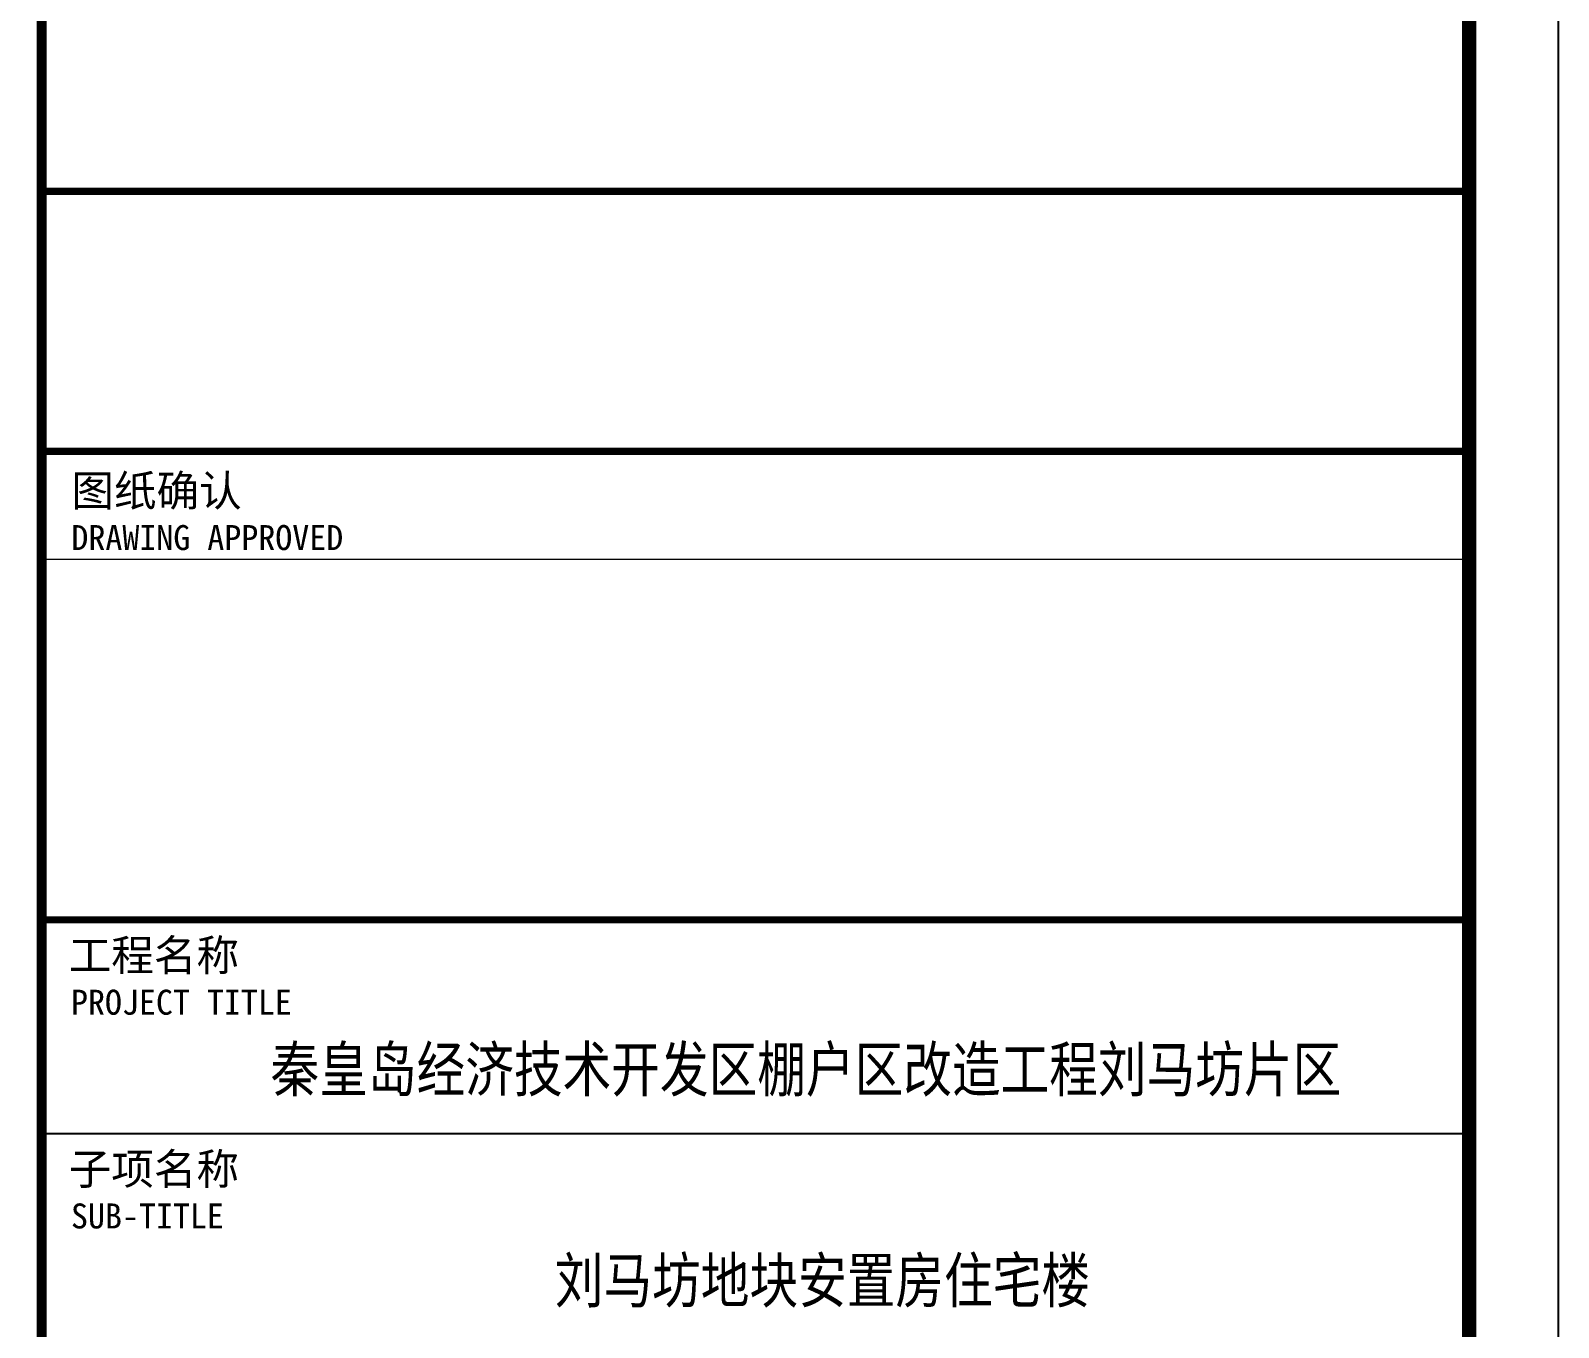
# Model space of a CAD drawing. Header units: millimetres. Extents: x 1735 to 53087, y 855 to 10491.
# Drawn here: x 28187 to 30756, y 3754 to 5935 of the extents above; entities that cross this region are included whole.
import ezdxf
from ezdxf.enums import TextEntityAlignment as Align

# ---------------------------------------------------------------- set-up
doc = ezdxf.new("R2010")
doc.units = ezdxf.units.MM
for name, color, linetype in [('图框2', 1, 'Continuous'), ('图框名称', 4, 'Continuous'), ('图框签字栏-图框文字', 255, 'Continuous'), ('图框线', 7, 'Continuous')]:
    doc.layers.add(name, color=color, linetype=linetype)
doc.styles.add('图框签字栏$0$宋体', font='', dxfattribs={"width": 0.8})
doc.styles.add('图签-样式 1', font='arial.ttf', dxfattribs={"width": 0.8})
doc.styles.add('图签-黑体', font='simhei.ttf')
doc.styles.get('图框签字栏$0$宋体').set_extended_font_data('NSimSun')

msp = doc.modelspace()

# ---------------------------------------------------------------- linework, layer by layer
at = {"layer": '图框2', "color": 1}
msp.add_lwpolyline([(18155.9, 10491.4), (18155.9, 1581.4), (30755.9, 1581.4), (30755.9, 10491.4)], close=True, dxfattribs=at)
at = {"layer": '图框线', "lineweight": 9}
for p, q in [((30605.9, 5664.7), (28205.1, 5664.7)), ((30605.9, 5045.3), (28205.2, 5045.3))]:
    msp.add_line(p, q, dxfattribs=at)
at = {"layer": '图框线'}
msp.add_line((28205.2, 4079.9), (30605.9, 4079.9), dxfattribs=at)
for points, const_width in [([(18456, 10341.4), (30605.9, 10341.4), (30605.9, 1731.4), (18455.9, 1731.4)], 24), ([(28205.2, 10341.4), (30605.9, 10341.4), (30605.9, 1731.4), (28205.2, 1731.4)], 17)]:
    msp.add_lwpolyline(points, close=True, dxfattribs=dict(at, const_width=const_width))
at = {"layer": '图框线', "lineweight": 9, "const_width": 12.1}
for points in [[(28205.2, 5664.7), (30605.9, 5664.7)], [(28205.2, 5227.4), (30605.9, 5227.4)]]:
    msp.add_lwpolyline(points, dxfattribs=at)
at = {"layer": '图框线', "const_width": 12.1}
msp.add_lwpolyline([(28205.2, 4439.4), (30605.9, 4439.4)], dxfattribs=at)

# ---------------------------------------------------------------- texts
at = {"layer": '图框名称', "color": 2, "linetype": 'Continuous', "style": '图签-样式 1', "width": 0.8}
for s, p in [('秦皇岛经济技术开发区棚户区改造工程刘马坊片区', (29490.4, 4150.6)), ('刘马坊地块安置房住宅楼', (29518.2, 3795.5))]:
    msp.add_text(s, height=75, rotation=0, dxfattribs=at).set_placement(p, align=Align.CENTER)
at = {"layer": '图框签字栏-图框文字'}
for s, height, style, p in [('图纸确认', 52.5, '图签-黑体', (28255.2, 5134.9)), ('DRAWING APPROVED', 42, '图框签字栏$0$宋体', (28255.2, 5061.3)), ('工程名称', 52.5, '图签-黑体', (28250.7, 4353.6)), ('PROJECT TITLE', 42, '图框签字栏$0$宋体', (28254.5, 4279.8)), ('子项名称', 52.5, '图签-黑体', (28250.7, 3994.1)), ('SUB-TITLE', 42, '图框签字栏$0$宋体', (28254.5, 3920.3))]:
    msp.add_text(s, height=height, dxfattribs=dict(at, style=style)).set_placement(p)

doc.saveas('drawing.dxf')
